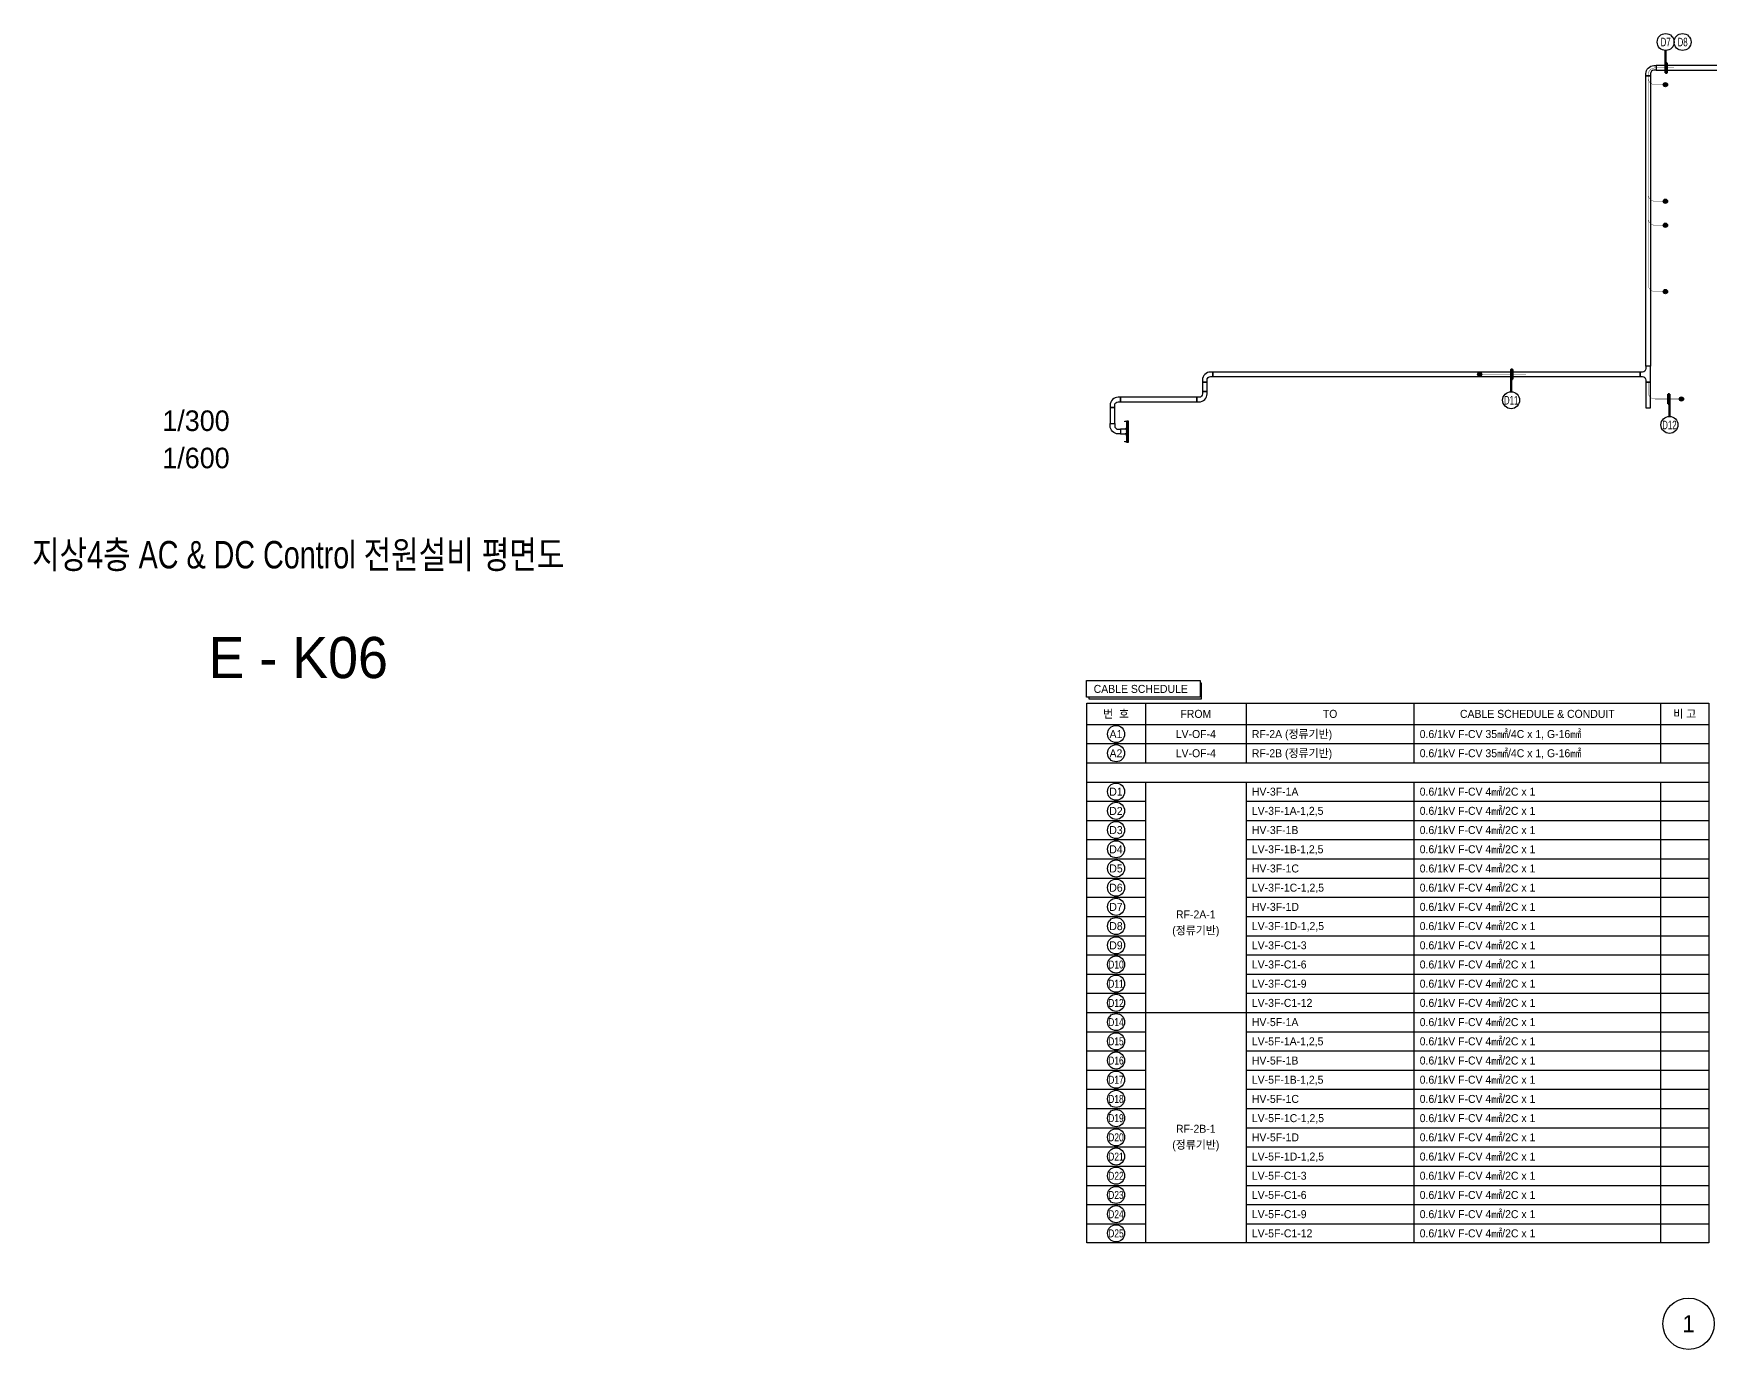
# Model space of a CAD drawing. Header units: millimetres. Extents: x 51585 to 374593, y 4425 to 1197630.
# Drawn here: x 221674 to 295020, y 717225 to 774786 of the extents above; entities that cross this region are included whole.
import ezdxf
from ezdxf.enums import TextEntityAlignment as Align

# ---------------------------------------------------------------- set-up
doc = ezdxf.new("R2010")
doc.units = ezdxf.units.MM
doc.header["$LTSCALE"] = 50
for name, color, linetype in [('-----26 Electrical Cable Tray_CONT', 3, 'Continuous'), ('-----29 Indicator', 1, 'Continuous'), ('-----30 Text', 2, 'Continuous'), ('-----41 Drawing Title', 2, 'Continuous'), ('-----42 Drawing Number', 2, 'Continuous'), ('-----43 Drawing Scale', 3, 'Continuous'), ('DC CONTROL CABLE', 1, 'Continuous')]:
    doc.layers.add(name, color=color, linetype=linetype)
doc.styles.add('ELEC', font='')
doc.styles.add('X-PLAN$0$ELEC', font='malgun.ttf')
doc.styles.add('돋움', font='')
doc.styles.get('ELEC').set_extended_font_data('Dotum')
doc.styles.get('돋움').set_extended_font_data('Dotum')

msp = doc.modelspace()

# ---------------------------------------------------------------- hatches: boundary and pattern name
at = {"layer": 'DC CONTROL CABLE', "linetype": 'Continuous'}
h = msp.add_hatch(color=256, dxfattribs=at)
edge = h.paths.add_edge_path()
edge.add_arc((293048, 772550), 93.6, 0, 360)
h = msp.add_hatch(color=256, dxfattribs=at)
edge = h.paths.add_edge_path()
edge.add_arc((293049, 767450), 93.6, 0, 360)
h = msp.add_hatch(color=256, dxfattribs=at)
edge = h.paths.add_edge_path()
edge.add_arc((293049, 766400), 93.6, 0, 360)
h = msp.add_hatch(color=256, dxfattribs=at)
edge = h.paths.add_edge_path()
edge.add_arc((293049, 763500), 93.6, 0, 360)
h = msp.add_hatch(color=256, dxfattribs=at)
edge = h.paths.add_edge_path()
edge.add_arc((284925, 759880), 93.6, 180, 540, ccw=False)
h = msp.add_hatch(color=256, dxfattribs=at)
edge = h.paths.add_edge_path()
edge.add_arc((293749, 758800), 93.6, 0, 360)

# ---------------------------------------------------------------- linework, layer by layer
at = {"layer": '-----26 Electrical Cable Tray_CONT', "elevation": 0}
for points in [[(292544, 773181, 0.414214), (292394, 773031), (292394, 772931), (292194, 772931), (292194, 773031, -0.414214), (292544, 773381), (292644, 773381), (292644, 773181)], [(273002, 759630, -0.414214), (273152, 759780), (273252, 759780), (273252, 759980), (273152, 759980, 0.414214), (272802, 759630), (272802, 759530), (273002, 759530)], [(292194, 759530), (292394, 759530), (292394, 760230), (292194, 760230), (292194, 760130, -0.414214), (292044, 759980), (291944, 759980), (291944, 759780), (292044, 759780, -0.414214), (292194, 759630)], [(268962, 758525, -0.414214), (269112, 758675), (269212, 758675), (269212, 758875), (269112, 758875, 0.414214), (268762, 758525), (268762, 758425), (268962, 758425)], [(272802, 759025, -0.414214), (272652, 758875), (272552, 758875), (272552, 758675), (272652, 758675, 0.414214), (273002, 759025), (273002, 759125), (272802, 759125)], [(268962, 757625, 0.414214), (269112, 757475), (269212, 757475), (269212, 757275), (269112, 757275, -0.414214), (268762, 757625), (268762, 757725), (268962, 757725)]]:
    msp.add_lwpolyline(points, format="xyb", close=True, dxfattribs=at)
for points in [[(297290, 773181), (297290, 773381), (292644, 773381), (292644, 773181)], [(292394, 760230), (292194, 760230), (292194, 772931), (292394, 772931)], [(273252, 759980), (273252, 759780), (291944, 759780), (291944, 759980)], [(273002, 759530), (272802, 759530), (272802, 759125), (273002, 759125)], [(292194, 758419), (292394, 758419), (292394, 759530), (292194, 759530)], [(268962, 758425), (268762, 758425), (268762, 757725), (268962, 757725)], [(269212, 758875), (269212, 758675), (272552, 758675), (272552, 758875)], [(269500, 757275), (269500, 757475), (269212, 757475), (269212, 757275)]]:
    msp.add_lwpolyline(points, close=True, dxfattribs=at)
at = {"layer": '-----29 Indicator', "lineweight": 100, "elevation": 0}
for points in [[(293060, 774044), (293060, 774044), (293060, 773073), (293113, 773073), (293113, 773488), (293024, 773488)], [(286302, 759117), (286302, 759117), (286302, 760088), (286356, 760088), (286356, 759672), (286267, 759672)], [(293225, 758037), (293225, 758037), (293225, 759008), (293172, 759008), (293172, 758592), (293261, 758592)]]:
    msp.add_lwpolyline(points, dxfattribs=at)
at = {"layer": '-----29 Indicator'}
for centre in [(293060, 774415, 0), (293802, 774415, 0), (286302, 758746, 0), (293225, 757666, 0)]:
    msp.add_circle(centre, 371, dxfattribs=at)
at = {"layer": '-----41 Drawing Title', "color": 7}
msp.add_circle((294064, 718350), 1125, dxfattribs=at)
at = {"color": 0, "elevation": 0}
for points in [[(269400, 757800), (269400, 757825), (269500, 757825), (269500, 756925), (269400, 756925), (269400, 756950)], [(269500, 757850), (269550, 757850), (269550, 756900), (269500, 756900), (269500, 757850)]]:
    msp.add_lwpolyline(points, dxfattribs=at)
at = {"layer": 'DC CONTROL CABLE', "linetype": 'Continuous', "const_width": 15, "elevation": 0}
for points in [[(293049, 763500), (292594, 763500, -0.414214), (292294, 763800), (292294, 772981, -0.414214), (292594, 773281), (293432, 773281)], [(293049, 767450), (292595, 767450, -0.414214), (292295, 767750), (292295, 767750)], [(293049, 766400), (292595, 766400, -0.414214), (292295, 766700), (292295, 766700)], [(293749, 758800), (292594, 758800, -0.414214), (292294, 759100), (292294, 759520)]]:
    msp.add_lwpolyline(points, format="xyb", dxfattribs=at)
at = {"layer": 'DC CONTROL CABLE', "linetype": 'Continuous', "elevation": 0}
for points in [[(293882, 773281, 0, 202, 0), (293432, 773281, 0, 0, 0), (293230, 773281, 0, 0, 0)], [(287398, 759880, 0, 202, 0), (286948, 759880, 0, 0, 0), (286701, 759880, 0, 0, 0)], [(292294, 759970, 0, 202, 0), (292294, 759520, 0, 0, 0), (292294, 759274, 0, 0, 0)]]:
    msp.add_lwpolyline(points, format="xyseb", dxfattribs=at)
at = {"layer": 'DC CONTROL CABLE', "linetype": 'Continuous', "const_width": 15}
msp.add_lwpolyline([(293048, 772550), (292594, 772550, -0.414214), (292294, 772850), (292294, 772850)], format="xyb", dxfattribs=at)
at = {"layer": 'DC CONTROL CABLE', "linetype": 'Continuous', "const_width": 15, "elevation": 0}
msp.add_lwpolyline([(284925, 759880), (286948, 759880)], dxfattribs=at)
at = {"layer": 'DC CONTROL CABLE', "linetype": 'Continuous'}
for centre in [(293048, 772550), (293049, 767450), (293049, 766400), (293049, 763500, 0), (284925, 759880, 0), (293749, 758800, 0)]:
    msp.add_circle(centre, 93.8, dxfattribs=at)

# ---------------------------------------------------------------- texts
at = {"layer": '-----30 Text', "linetype": 'Continuous', "style": 'ELEC', "width": 0.7}
for s, p in [('D7', (293060, 774415, 0)), ('D8', (293802, 774415, 0)), ('D11', (286302, 758746, 0)), ('D12', (293225, 757666, 0))]:
    msp.add_text(s, height=375, dxfattribs=at).set_placement(p, align=Align.MIDDLE)
at = {"layer": '-----30 Text', "style": '돋움'}
msp.add_text('CABLE SCHEDULE', height=350, dxfattribs=at).set_placement((268041, 745944))
at = {"layer": '-----41 Drawing Title', "style": 'ELEC', "width": 0.8}
msp.add_text('지상4층 AC & DC Control 전원설비 평면도', height=1200, dxfattribs=at).set_placement((233250, 751990), align=Align.MIDDLE_CENTER)
at = {"layer": '-----41 Drawing Title', "color": 7, "style": 'ELEC'}
msp.add_text('1', height=750, dxfattribs=at).set_placement((294064, 718350), align=Align.MIDDLE)
at = {"layer": '-----42 Drawing Number', "style": 'ELEC'}
msp.add_text('E - K06', height=1800, dxfattribs=at).set_placement((233250, 747490), align=Align.MIDDLE_CENTER)
at = {"layer": '-----43 Drawing Scale', "style": 'ELEC'}
for s, p in [('1/300', (228779, 757850)), ('1/600', (228779, 756220))]:
    msp.add_text(s, height=900, dxfattribs=at).set_placement(p, align=Align.MIDDLE_CENTER)
at = {"color": 0, "style": 'X-PLAN$0$ELEC', "width": 0.7}
msp.add_text('LV 트레이 건물용', height=50, rotation=90, dxfattribs=at).set_placement((269446, 757375), align=Align.MIDDLE_CENTER)

# ---------------------------------------------------------------- wipeouts: each hides what was drawn before it
msp.add_wipeout([(294953, 721884), (267737, 721884), (267737, 745489), (294953, 745489)]).dxf.layer = '-----29 Indicator'

# ---------------------------------------------------------------- next in the draw order: linework, layer by layer
at = {"layer": '-----29 Indicator'}
for points in [[(267736, 746486), (272695, 746486), (272695, 745751), (267736, 745751)], [(294953, 721884), (267737, 721884), (267737, 745489), (294953, 745489)]]:
    msp.add_lwpolyline(points, close=True, dxfattribs=at)
for points in [[(267834, 745751), (267834, 745688), (272765, 745688), (272765, 746374), (272695, 746374)], [(270307, 745489), (270307, 742885)], [(274712, 745489), (274712, 742885)], [(282053, 745489), (282053, 742885)], [(292840, 745489), (292840, 742885)], [(267737, 744565), (294953, 744565)], [(267737, 743725), (294953, 743725)], [(267737, 742885), (294953, 742885)], [(267737, 742045), (294953, 742045)], [(270307, 742045), (270307, 721884)], [(274712, 742045), (274712, 721884)], [(282053, 742045), (282053, 721884)], [(292840, 742045), (292840, 721884)], [(267737, 741205), (270307, 741205)], [(274712, 741205), (294953, 741205)], [(267737, 740365), (270307, 740365)], [(274712, 740365), (294953, 740365)], [(267737, 739525), (270307, 739525)], [(274712, 739525), (294953, 739525)], [(267737, 738685), (270307, 738685)], [(274712, 738685), (294953, 738685)], [(267737, 737845), (270307, 737845)], [(274712, 737845), (294953, 737845)], [(267737, 737005), (270307, 737005)], [(274712, 737005), (294953, 737005)], [(267737, 736165), (270307, 736165)], [(274712, 736165), (294953, 736165)], [(267737, 735325), (270307, 735325)], [(274712, 735325), (294953, 735325)], [(267737, 734485), (270307, 734485)], [(274712, 734485), (294953, 734485)], [(267737, 733645), (270307, 733645)], [(274712, 733645), (294953, 733645)], [(267737, 732805), (270307, 732805)], [(274712, 732805), (294953, 732805)], [(267737, 731965), (294953, 731965)], [(267737, 731124), (270307, 731124)], [(274712, 731124), (294953, 731124)], [(267737, 730284), (270307, 730284)], [(274712, 730284), (294953, 730284)], [(267737, 729444), (270307, 729444)], [(274712, 729444), (294953, 729444)], [(267737, 728604), (270307, 728604)], [(274712, 728604), (294953, 728604)], [(267737, 727764), (270307, 727764)], [(274712, 727764), (294953, 727764)], [(267737, 726924), (270307, 726924)], [(274712, 726924), (294953, 726924)], [(267737, 726084), (270307, 726084)], [(274712, 726084), (294953, 726084)], [(267737, 725244), (270307, 725244)], [(274712, 725244), (294953, 725244)], [(267737, 724404), (270307, 724404)], [(274712, 724404), (294953, 724404)], [(267737, 723564), (270307, 723564)], [(274712, 723564), (294953, 723564)], [(267737, 722724), (270307, 722724)], [(274712, 722724), (294953, 722724)]]:
    msp.add_lwpolyline(points, dxfattribs=at)
for centre in [(269022, 744145), (269022, 743305), (269022, 741625), (269022, 740785), (269022, 739945), (269022, 739105), (269022, 738265), (269022, 737425), (269022, 736585), (269022, 735745), (269022, 734905), (269022, 734065), (269022, 733225), (269022, 732385), (269022, 731545), (269022, 730705), (269022, 729865), (269022, 729025), (269022, 728185), (269022, 727345), (269022, 726505), (269022, 725665), (269022, 724825), (269022, 723985), (269022, 723145), (269022, 722305)]:
    msp.add_circle(centre, 375, dxfattribs=at)

# ---------------------------------------------------------------- next in the draw order: texts
at = {"layer": '-----30 Text', "style": '돋움'}
for s, p in [('번  호', (269022, 745027)), ('FROM', (272510, 745027)), ('TO', (278383, 745027)), ('CABLE SCHEDULE & CONDUIT', (287447, 745027)), ('비 고', (293897, 745027)), ('LV-OF-4', (272510, 744145)), ('LV-OF-4', (272510, 743305)), ('RF-2A-1', (272510, 736255)), ('(정류기반)', (272510, 735555)), ('RF-2B-1', (272510, 726879)), ('(정류기반)', (272510, 726179))]:
    msp.add_text(s, height=350, dxfattribs=at).set_placement(p, align=Align.MIDDLE_CENTER)
for s, p in [('A1', (269018, 744143)), ('A2', (269018, 743303)), ('D1', (269018, 741623)), ('D2', (269018, 740783)), ('D3', (269018, 739943)), ('D4', (269018, 739103)), ('D5', (269018, 738263)), ('D6', (269018, 737423)), ('D7', (269018, 736583)), ('D8', (269018, 735743)), ('D9', (269018, 734903))]:
    msp.add_text(s, height=350, dxfattribs=at).set_placement(p, align=Align.MIDDLE)
for s, p in [('RF-2A (정류기반)', (274962, 744145)), ('0.6/1kV F-CV 35㎟/4C x 1, G-16㎟', (282303, 744145)), ('RF-2B (정류기반)', (274962, 743305)), ('0.6/1kV F-CV 35㎟/4C x 1, G-16㎟', (282303, 743305)), ('HV-3F-1A', (274962, 741625)), ('0.6/1kV F-CV 4㎟/2C x 1', (282303, 741625)), ('LV-3F-1A-1,2,5', (274962, 740785)), ('0.6/1kV F-CV 4㎟/2C x 1', (282303, 740785)), ('HV-3F-1B', (274962, 739945)), ('0.6/1kV F-CV 4㎟/2C x 1', (282303, 739945)), ('0.6/1kV F-CV 4㎟/2C x 1', (282303, 739105)), ('LV-3F-1B-1,2,5', (274962, 739105)), ('HV-3F-1C', (274962, 738265)), ('0.6/1kV F-CV 4㎟/2C x 1', (282303, 738265)), ('LV-3F-1C-1,2,5', (274962, 737425)), ('0.6/1kV F-CV 4㎟/2C x 1', (282303, 737425)), ('HV-3F-1D', (274962, 736585)), ('0.6/1kV F-CV 4㎟/2C x 1', (282303, 736585)), ('LV-3F-1D-1,2,5', (274962, 735745)), ('0.6/1kV F-CV 4㎟/2C x 1', (282303, 735745)), ('LV-3F-C1-3', (274962, 734905)), ('0.6/1kV F-CV 4㎟/2C x 1', (282303, 734905)), ('LV-3F-C1-6', (274962, 734065)), ('0.6/1kV F-CV 4㎟/2C x 1', (282303, 734065)), ('0.6/1kV F-CV 4㎟/2C x 1', (282303, 733225)), ('LV-3F-C1-9', (274962, 733225)), ('LV-3F-C1-12', (274962, 732385)), ('0.6/1kV F-CV 4㎟/2C x 1', (282303, 732385)), ('HV-5F-1A', (274962, 731544)), ('0.6/1kV F-CV 4㎟/2C x 1', (282303, 731544)), ('LV-5F-1A-1,2,5', (274962, 730704)), ('0.6/1kV F-CV 4㎟/2C x 1', (282303, 730704)), ('HV-5F-1B', (274962, 729864)), ('0.6/1kV F-CV 4㎟/2C x 1', (282303, 729864)), ('LV-5F-1B-1,2,5', (274962, 729024)), ('0.6/1kV F-CV 4㎟/2C x 1', (282303, 729024)), ('HV-5F-1C', (274962, 728184)), ('0.6/1kV F-CV 4㎟/2C x 1', (282303, 728184)), ('LV-5F-1C-1,2,5', (274962, 727344)), ('0.6/1kV F-CV 4㎟/2C x 1', (282303, 727344)), ('HV-5F-1D', (274962, 726504)), ('0.6/1kV F-CV 4㎟/2C x 1', (282303, 726504)), ('LV-5F-1D-1,2,5', (274962, 725664)), ('0.6/1kV F-CV 4㎟/2C x 1', (282303, 725664)), ('LV-5F-C1-3', (274962, 724824)), ('0.6/1kV F-CV 4㎟/2C x 1', (282303, 724824)), ('LV-5F-C1-6', (274962, 723984)), ('0.6/1kV F-CV 4㎟/2C x 1', (282303, 723984)), ('LV-5F-C1-9', (274962, 723144)), ('0.6/1kV F-CV 4㎟/2C x 1', (282303, 723144)), ('LV-5F-C1-12', (274962, 722304)), ('0.6/1kV F-CV 4㎟/2C x 1', (282303, 722304))]:
    msp.add_text(s, height=350, dxfattribs=at).set_placement(p, align=Align.MIDDLE_LEFT)
at = {"layer": '-----30 Text', "style": '돋움', "width": 0.8}
for s, p in [('D10', (269018, 734063)), ('D11', (269018, 733223)), ('D12', (269018, 732383)), ('D14', (269018, 731543)), ('D15', (269018, 730703)), ('D16', (269018, 729863)), ('D17', (269018, 729023)), ('D18', (269018, 728183)), ('D19', (269018, 727343)), ('D20', (269018, 726503)), ('D21', (269018, 725663)), ('D22', (269018, 724823)), ('D23', (269018, 723983)), ('D24', (269018, 723143)), ('D25', (269018, 722303))]:
    msp.add_text(s, height=350, dxfattribs=at).set_placement(p, align=Align.MIDDLE)

doc.saveas('drawing.dxf')
